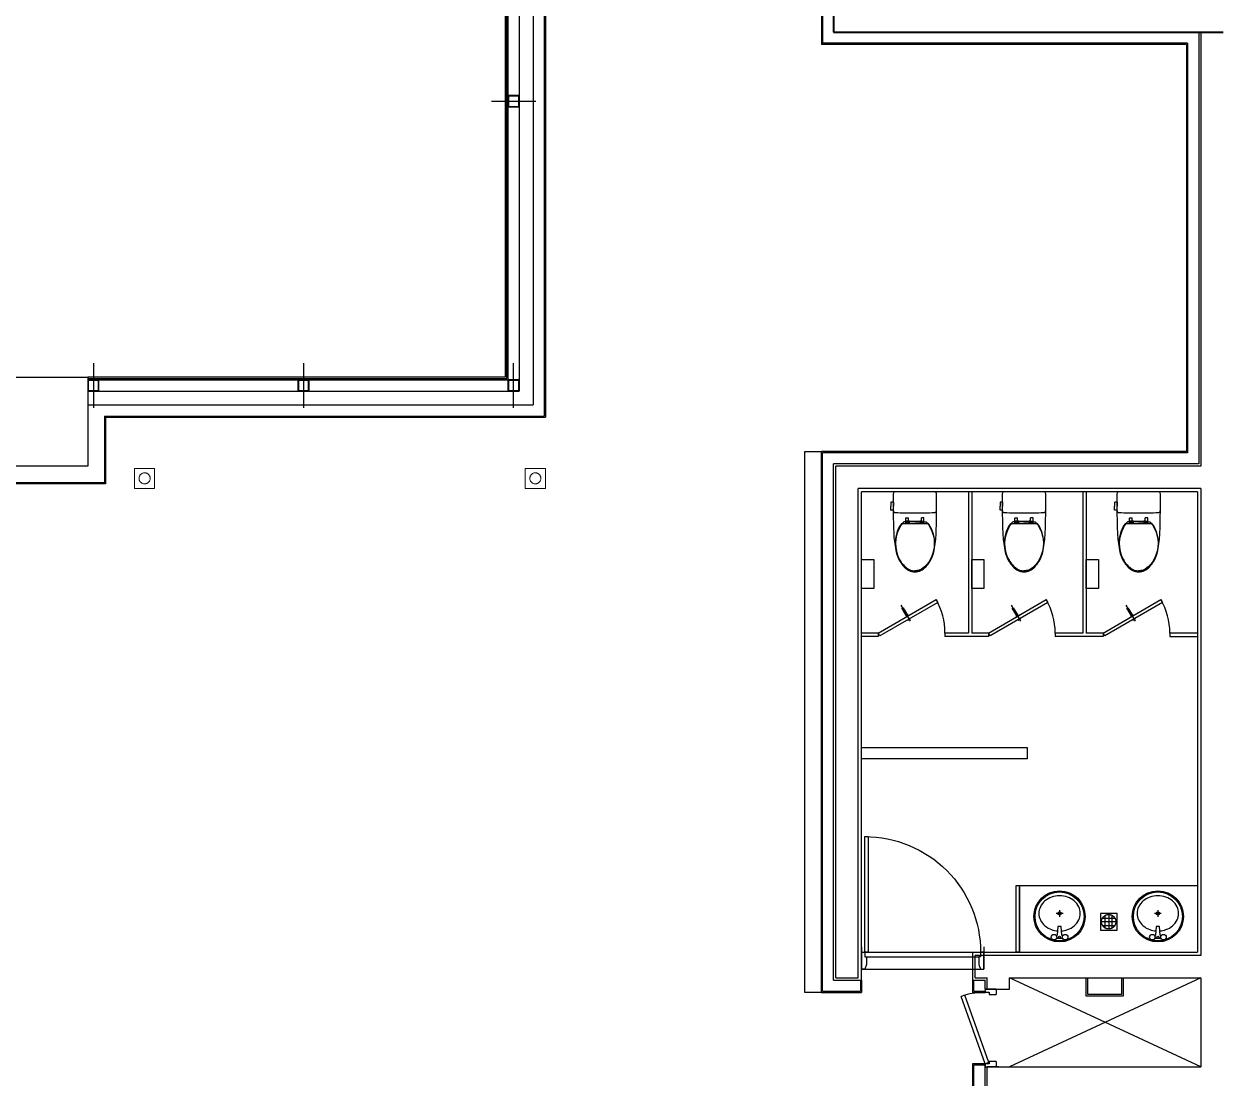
# Model space of a CAD drawing. Header units: millimetres. Extents: x 8456 to 190005487, y 619 to 455456909.
# Drawn here: x 211652 to 213307, y 157484 to 158943 of the extents above; entities that cross this region are included whole.
import ezdxf

# ---------------------------------------------------------------- set-up
doc = ezdxf.new("R2010")
doc.units = ezdxf.units.MM
doc.header["$LTSCALE"] = 400
doc.header["$MEASUREMENT"] = 0
for name, pattern in [('CEN', [62, 60, -1, 0, -1]), ('HIDDEN', [0.375, 0.25, -0.125]), ('XA-지하1층평면도$0$CEN', [62, 60, -1, 0, -1]), ('XA-지하1층평면도$0$CEN1', [3.5, 3, -0.25, 0, -0.25]), ('지하2층평면도$0$XR-평면도$0$HID', [2, 1.1, -0.9])]:
    doc.linetypes.add(name, pattern=pattern)
doc.layers.get('0').update_dxf_attribs({"linetype": 'CONTINUOUS'})
doc.layers.get('Defpoints').update_dxf_attribs({"color": 153, "linetype": 'CONTINUOUS'})
for name, color, linetype in [('CEN', 1, 'CEN'), ('COL', 2, 'CONTINUOUS'), ('FIN', 5, 'CONTINUOUS'), ('TOIL', 6, 'CONTINUOUS'), ('WAL', 3, 'CONTINUOUS'), ('WID', 4, 'CONTINUOUS'), ('WINDOW', 7, 'CONTINUOUS'), ('X-REF 평면도(가창리 실시설계)$0$FIX', 7, 'CONTINUOUS'), ('XA-지하1층평면도$0$CEN', 1, 'XA-지하1층평면도$0$CEN'), ('XA-지하1층평면도$0$ELE', 7, 'CONTINUOUS'), ('XREF-PLAN$0$A-FUR1_위생도기', 4, 'CONTINUOUS'), ('석고보드', 4, 'CONTINUOUS'), ('저온단열', 160, 'CONTINUOUS'), ('충돌방지대', 6, 'CONTINUOUS'), ('판넬', 4, 'CONTINUOUS')]:
    doc.layers.add(name, color=color, linetype=linetype)
for name, color, linetype, lineweight in [('XR-평면도$0$A-CONC-LIN1', 2, 'CONTINUOUS', 40), ('XR-평면도$0$A-DWXM-DOOR', 4, 'CONTINUOUS', 25), ('지하2층평면도$0$0FURN1', 8, '지하2층평면도$0$XR-평면도$0$HID', 18)]:
    doc.layers.add(name, color=color, linetype=linetype, lineweight=lineweight)

# ---------------------------------------------------------------- blocks, each defined once
blk = doc.blocks.new('A$C2DB436D3')
at = {"color": 8, "ltscale": 3}
for p, q in [((30416.8, 20544.3, 2515.7), (30425, 20549.1, 2515.7)), ((30634.6, 20544.3, 2515.7), (30642.8, 20549.1, 2515.7)), ((30861.2, 20544.3, 2515.7), (30869.4, 20549.1, 2515.7)), ((30422.2, 20539.8, 2515.7), (30426.3, 20542.1, 2515.7)), ((30640, 20539.8, 2515.7), (30644.1, 20542.1, 2515.7)), ((30866.6, 20539.8, 2515.7), (30870.7, 20542.1, 2515.7))]:
    blk.add_line(p, q, dxfattribs=at)
at = {"color": 8}
for p, q in [((30774.9, 19795.3, 2515.7), (30774.9, 19831.6, 2515.7)), ((30778.2, 19798.6, 2515.7), (30778.2, 19831.6, 2515.7)), ((30844.2, 19831.6, 2515.7), (30844.2, 19798.6, 2515.7)), ((30847.5, 19831.6, 2515.7), (30847.5, 19795.3, 2515.7)), ((30847.5, 19795.3, 2515.7), (30774.9, 19795.3, 2515.7)), ((30844.2, 19798.6, 2515.7), (30778.2, 19798.6, 2515.7))]:
    blk.add_line(p, q, dxfattribs=at)
at = {"layer": 'CEN', "color": 8, "elevation": 2515.7}
for points in [[(29599, 21565.2), (29687, 21565.2)], [(28812.5, 21047.1), (28812.5, 20959.1)], [(29227.8, 21047.1), (29227.8, 20959.1)], [(29643, 20959.1), (29643, 21047.1)]]:
    blk.add_lwpolyline(points, dxfattribs=at)
at = {"layer": 'COL', "color": 8}
for p, q in [((28625.5, 21019.6, 2515.7), (28801.5, 21019.6, 2515.7)), ((28801.5, 21019.6, 2515.7), (28801.5, 20843.6, 2515.7)), ((28801.5, 20843.6, 2515.7), (28625.5, 20843.6, 2515.7))]:
    blk.add_line(p, q, dxfattribs=at)
at = {"layer": 'Defpoints', "color": 8}
for p, q in [((30330.5, 19893.2, 2515.7), (30330.5, 19849.2, 2515.7)), ((30572.5, 19893.2, 2515.7), (30572.5, 19849.2, 2515.7))]:
    blk.add_line(p, q, dxfattribs=at)
at = {"layer": 'FIN', "color": 8}
for p, q in [((29632, 20992.1, 2515.7), (29632, 23769.6, 2515.7)), ((30975.1, 21679.6, 2515.7), (30975.1, 20870, 2515.7)), ((30997.1, 21701.6, 2515.7), (30997.1, 20848, 2515.7)), ((28801.5, 21014.1, 2515.7), (29654, 21014.1, 2515.7)), ((30997.1, 20848, 2515.7), (30275.5, 20848, 2515.7)), ((30275.5, 19827.2, 2515.7), (30275.5, 20848, 2515.7)), ((30330.5, 19827.2, 2515.7), (30330.5, 20793, 2515.7)), ((30994.9, 20793, 2515.7), (30330.5, 20793, 2515.7)), ((30994.9, 20793, 2515.7), (30994.9, 19882.2, 2515.7)), ((30550.5, 19882.2, 2515.7), (30994.9, 19882.2, 2515.7)), ((30550.5, 19827.2, 2515.7), (30550.5, 19882.2, 2515.7)), ((30275.5, 19827.2, 2515.7), (30330.5, 19827.2, 2515.7)), ((30550.5, 19827.2, 2515.7), (30574.7, 19827.2, 2515.7)), ((30574.7, 19809.6, 2515.7), (30574.7, 19827.2, 2515.7)), ((31001.5, 19831.6, 2515.7), (30623.1, 19655.6, 2515.7)), ((31001.5, 19655.6, 2515.7), (30623.1, 19831.6, 2515.7)), ((30574.7, 19809.6, 2515.7), (30579.1, 19809.6, 2515.7)), ((30574.7, 19528, 2515.7), (30574.7, 19662.2, 2515.7))]:
    blk.add_line(p, q, dxfattribs=at)
at = {"layer": 'TOIL', "color": 8, "linetype": 'HIDDEN'}
for p, q in [((30835.6, 19959.2, 2515.7), (30802.6, 19959.2, 2515.7)), ((30802.6, 19959.2, 2515.7), (30802.6, 19926.2, 2515.7)), ((30811.9, 19930.3, 2515.7), (30811.9, 19955, 2515.7)), ((30819.1, 19956.9, 2515.7), (30819.1, 19928.4, 2515.7)), ((30826.2, 19930.3, 2515.7), (30826.2, 19955, 2515.7)), ((30835.6, 19926.2, 2515.7), (30835.6, 19959.2, 2515.7)), ((30833.3, 19942.7, 2515.7), (30804.8, 19942.7, 2515.7)), ((30806.7, 19949.8, 2515.7), (30831.4, 19949.8, 2515.7)), ((30806.7, 19935.5, 2515.7), (30831.4, 19935.5, 2515.7)), ((30802.6, 19926.2, 2515.7), (30835.6, 19926.2, 2515.7))]:
    blk.add_line(p, q, dxfattribs=at)
blk.add_circle((30819.1, 19942.7, 2515.7), 14.2, dxfattribs=at)
at = {"layer": 'WAL', "color": 8}
for p, q in [((31001.5, 21701.6, 2515.7), (31001.5, 20843.6, 2515.7)), ((30279.9, 19831.6, 2515.7), (30279.9, 20843.6, 2515.7)), ((31001.5, 20843.6, 2515.7), (30279.9, 20843.6, 2515.7)), ((30323.9, 19831.6, 2515.7), (30323.9, 20799.6, 2515.7)), ((31001.5, 20799.6, 2515.7), (30323.9, 20799.6, 2515.7)), ((31001.5, 20799.6, 2515.7), (31001.5, 19875.6, 2515.7)), ((31001.5, 19875.6, 2515.7), (30554.9, 19875.6, 2515.7)), ((30554.9, 19831.6, 2515.7), (30554.9, 19875.6, 2515.7)), ((30279.9, 19831.6, 2515.7), (30323.9, 19831.6, 2515.7)), ((30554.9, 19831.6, 2515.7), (30579.1, 19831.6, 2515.7)), ((30579.1, 19809.6, 2515.7), (30579.1, 19831.6, 2515.7)), ((30623.1, 19809.6, 2515.7), (30623.1, 19831.6, 2515.7)), ((30623.1, 19831.6, 2515.7), (31001.5, 19831.6, 2515.7)), ((31001.5, 19831.6, 2515.7), (31001.5, 19655.6, 2515.7)), ((30579.1, 19809.6, 2515.7), (30623.1, 19809.6, 2515.7)), ((30579.1, 19655.6, 2515.7), (31001.5, 19655.6, 2515.7)), ((30601.1, 19655.6, 2515.7), (30579.1, 19655.6, 2515.7)), ((30579.1, 19523.6, 2515.7), (30579.1, 19655.6, 2515.7))]:
    blk.add_line(p, q, dxfattribs=at)
at = {"layer": 'WAL', "color": 8, "elevation": 2515.7}
for points in [[(29632, 21576.2), (29632, 21554.2), (29654, 21554.2), (29654, 21576.2)], [(29632.9, 21575.3), (29632.9, 21555), (29653.2, 21555), (29653.2, 21575.3)], [(28823.5, 21014.1), (28801.5, 21014.1), (28801.5, 20992.1), (28823.5, 20992.1)], [(28822.7, 21013.2), (28802.4, 21013.2), (28802.4, 20992.9), (28822.7, 20992.9)], [(29238.8, 21014.1), (29216.8, 21014.1), (29216.8, 20992.1), (29238.8, 20992.1)], [(29237.9, 21013.2), (29217.7, 21013.2), (29217.7, 20992.9), (29237.9, 20992.9)], [(29632, 20992.1), (29654, 20992.1), (29654, 21014.1), (29632, 21014.1)], [(29632.9, 20992.9), (29653.2, 20992.9), (29653.2, 21013.2), (29632.9, 21013.2)]]:
    blk.add_lwpolyline(points, close=True, dxfattribs=at)
at = {"layer": 'WID', "color": 8}
for p, q in [((30574.7, 19662, 2515.7), (30527.3, 19794.9, 2515.7)), ((30582, 19664.6, 2515.7), (30534.7, 19797.3, 2515.7)), ((30596.7, 19809.6, 2515.7), (30574.7, 19809.6, 2515.7)), ((30574.7, 19809.6, 2515.7), (30574.7, 19803.1, 2515.7)), ((30574.7, 19803.1, 2515.7), (30582.6, 19803.1, 2515.7)), ((30582.6, 19803.1, 2515.7), (30582.6, 19798.6, 2515.7)), ((30582.6, 19803.1, 2515.7), (30582.6, 19798.6, 2515.7)), ((30582.6, 19798.6, 2515.7), (30596.7, 19798.6, 2515.7)), ((30596.7, 19809.6, 2515.7), (30596.7, 19798.6, 2515.7)), ((30582, 19664.6, 2515.7), (30574.7, 19662, 2515.7)), ((30582.6, 19662, 2515.7), (30574.7, 19662, 2515.7)), ((30574.7, 19662, 2515.7), (30574.7, 19655.6, 2515.7)), ((30574.7, 19655.6, 2515.7), (30596.7, 19655.6, 2515.7)), ((30596.7, 19666.5, 2515.7), (30582.6, 19666.5, 2515.7)), ((30582.6, 19666.5, 2515.7), (30582.6, 19662, 2515.7)), ((30596.7, 19666.5, 2515.7), (30596.7, 19655.6, 2515.7))]:
    blk.add_line(p, q, dxfattribs=at)
blk.add_arc((30574.7, 19662, 2515.7), 141.1, 90, 106.5043, dxfattribs=at)
at = {"layer": 'WINDOW', "color": 8, "linetype": 'Continuous'}
for p, q in [((30541.7, 20793, 2515.7), (30541.7, 20513.6, 2515.7)), ((30548.3, 20793, 2515.7), (30548.3, 20513.6, 2515.7)), ((30768.3, 20793, 2515.7), (30768.3, 20513.6, 2515.7)), ((30774.9, 20793, 2515.7), (30774.9, 20513.6, 2515.7)), ((30994.9, 20793, 2515.7), (30994.9, 20513.6, 2515.7)), ((30363.5, 20513.6, 2515.7), (30330.5, 20513.6, 2515.7)), ((30363.5, 20507, 2515.7), (30330.5, 20507, 2515.7)), ((30363.5, 20513.6, 2515.7), (30363.5, 20507, 2515.7)), ((30541.7, 20513.6, 2515.7), (30495.5, 20513.6, 2515.7)), ((30495.5, 20513.6, 2515.7), (30495.5, 20507, 2515.7)), ((30581.3, 20507, 2515.7), (30495.5, 20507, 2515.7)), ((30581.3, 20513.6, 2515.7), (30548.3, 20513.6, 2515.7)), ((30581.3, 20513.6, 2515.7), (30581.3, 20507, 2515.7)), ((30768.3, 20513.6, 2515.7), (30713.3, 20513.6, 2515.7)), ((30713.3, 20513.6, 2515.7), (30713.3, 20507, 2515.7)), ((30807.9, 20507, 2515.7), (30713.3, 20507, 2515.7)), ((30807.9, 20513.6, 2515.7), (30774.9, 20513.6, 2515.7)), ((30807.9, 20513.6, 2515.7), (30807.9, 20507, 2515.7)), ((30994.9, 20513.6, 2515.7), (30939.9, 20513.6, 2515.7)), ((30939.9, 20513.6, 2515.7), (30939.9, 20507, 2515.7)), ((30939.9, 20507, 2515.7), (30994.9, 20507, 2515.7)), ((30330.5, 20287, 2515.7), (30658.3, 20287, 2515.7)), ((30330.5, 20265, 2515.7), (30330.5, 20287, 2515.7)), ((30658.3, 20287, 2515.7), (30658.3, 20265, 2515.7)), ((30658.3, 20265, 2515.7), (30330.5, 20265, 2515.7)), ((30636.3, 19882.2, 2515.7), (30636.3, 20014.2, 2515.7)), ((30636.3, 20014.2, 2515.7), (30642.9, 20014.2, 2515.7)), ((30642.9, 20014.2, 2515.7), (30642.9, 19882.2, 2515.7)), ((30642.9, 19882.2, 2515.7), (30636.3, 19882.2, 2515.7))]:
    blk.add_line(p, q, dxfattribs=at)
at = {"layer": 'WINDOW', "color": 8, "linetype": 'Continuous', "elevation": 2515.7}
for points in [[(30363.5, 20513.6), (30477.9, 20579.6), (30481.2, 20573.8), (30366.8, 20507.8)], [(30581.3, 20513.6), (30695.7, 20579.6), (30699, 20573.8), (30584.6, 20507.8)], [(30807.9, 20513.6), (30922.3, 20579.6), (30925.6, 20573.8), (30811.2, 20507.8)]]:
    blk.add_lwpolyline(points, close=True, dxfattribs=at)
at = {"layer": 'WINDOW', "color": 8, "linetype": 'Continuous'}
for centre in [(30363.5, 20513.6, 2515.7), (30581.3, 20513.6, 2515.7), (30807.9, 20513.6, 2515.7)]:
    blk.add_arc(centre, 132, 0, 30, dxfattribs=at)
at = {"layer": 'X-REF 평면도(가창리 실시설계)$0$FIX', "color": 8, "linetype": 'Continuous'}
for p, q in [((30642.9, 19882.2, 2515.7), (30642.9, 20014.2, 2515.7)), ((30642.9, 20014.2, 2515.7), (30994.9, 20014.2, 2515.7)), ((30994.9, 20014.2, 2515.7), (30994.9, 19882.2, 2515.7)), ((30728.8, 19959.2, 2515.7), (30715.1, 19959.2, 2515.7)), ((30722, 19965.8, 2515.7), (30722, 19952.2, 2515.7)), ((30923.1, 19959.2, 2515.7), (30909.5, 19959.2, 2515.7)), ((30916.3, 19965.8, 2515.7), (30916.3, 19952.2, 2515.7)), ((30718.9, 19933.1, 2515.7), (30717.3, 19916.3, 2515.7)), ((30725, 19933.1, 2515.7), (30718.9, 19933.1, 2515.7)), ((30726.6, 19916.3, 2515.7), (30725, 19933.1, 2515.7)), ((30913.2, 19933.1, 2515.7), (30911.6, 19916.3, 2515.7)), ((30919.4, 19933.1, 2515.7), (30913.2, 19933.1, 2515.7)), ((30920.9, 19916.3, 2515.7), (30919.4, 19933.1, 2515.7)), ((30716.2, 19915.3, 2515.7), (30715.5, 19915.3, 2515.7)), ((30728.4, 19909.2, 2515.7), (30715.5, 19909.2, 2515.7)), ((30728.4, 19915.3, 2515.7), (30727.7, 19915.3, 2515.7)), ((30910.5, 19915.3, 2515.7), (30909.8, 19915.3, 2515.7)), ((30922.7, 19909.2, 2515.7), (30909.8, 19909.2, 2515.7)), ((30922.7, 19915.3, 2515.7), (30922, 19915.3, 2515.7)), ((30642.9, 19882.2, 2515.7), (30994.9, 19882.2, 2515.7))]:
    blk.add_line(p, q, dxfattribs=at)
for centre, radius in [((30722, 19953.2, 2515.7), 50.6), ((30722, 19953.2, 2515.7), 48.4), ((30916.3, 19953.2, 2515.7), 50.6), ((30916.3, 19953.2, 2515.7), 48.4), ((30722, 19959.2, 2515.7), 3.3), ((30916.3, 19959.2, 2515.7), 3.3), ((30711, 19912.2, 2515.7), 5.5), ((30722, 19912.2, 2515.7), 1.76), ((30733, 19912.2, 2515.7), 5.5), ((30905.3, 19912.2, 2515.7), 5.5), ((30916.3, 19912.2, 2515.7), 1.76), ((30927.3, 19912.2, 2515.7), 5.5)]:
    blk.add_circle(centre, radius, dxfattribs=at)
for centre, radius, start, end in [((30716.2, 19956.6, 2515.7), 35.7, 130.3466, 154.0053), ((30719.7, 19952.4, 2515.7), 41.2, 109.3849, 130.3466), ((30722, 19945.9, 2515.7), 48.1, 90, 109.3849), ((30722, 19945.9, 2515.7), 48.1, 70.6151, 90), ((30724.3, 19952.4, 2515.7), 41.2, 49.6534, 70.6151), ((30727.8, 19956.6, 2515.7), 35.7, 25.9947, 49.6534), ((30910.5, 19956.6, 2515.7), 35.7, 130.3466, 154.0053), ((30914, 19952.4, 2515.7), 41.2, 109.3849, 130.3466), ((30916.3, 19945.9, 2515.7), 48.1, 90, 109.3849), ((30916.3, 19945.9, 2515.7), 48.1, 70.6151, 90), ((30918.6, 19952.4, 2515.7), 41.2, 49.6534, 70.6151), ((30922.1, 19956.6, 2515.7), 35.7, 25.9947, 49.6534), ((30710.7, 19959.2, 2515.7), 29.7, 154.0053, 180), ((30710.7, 19959.2, 2515.7), 29.7, 180, 205.9947), ((30733.2, 19959.2, 2515.7), 29.7, 360, 25.9947), ((30733.2, 19959.2, 2515.7), 29.7, 334.0053, 0), ((30905, 19959.2, 2515.7), 29.7, 154.0053, 180), ((30905, 19959.2, 2515.7), 29.7, 180, 205.9947), ((30927.5, 19959.2, 2515.7), 29.7, 360, 25.9947), ((30927.5, 19959.2, 2515.7), 29.7, 334.0053, 0), ((30716.2, 19961.9, 2515.7), 35.7, 205.9947, 229.6534), ((30719.7, 19966, 2515.7), 41.2, 229.6534, 250.6151), ((30724.3, 19966, 2515.7), 41.2, 289.3849, 310.3466), ((30727.8, 19961.9, 2515.7), 35.7, 310.3466, 334.0053), ((30910.5, 19961.9, 2515.7), 35.7, 205.9947, 229.6534), ((30914, 19966, 2515.7), 41.2, 229.6534, 250.6151), ((30918.6, 19966, 2515.7), 41.2, 289.3849, 310.3466), ((30922.1, 19961.9, 2515.7), 35.7, 310.3466, 334.0053), ((30722, 19972.5, 2515.7), 48.1, 250.6151, 265.3623), ((30716.2, 19916.4, 2515.7), 1.1, 270, 354.6091), ((30722, 19972.5, 2515.7), 48.1, 274.6377, 289.3849), ((30727.7, 19916.4, 2515.7), 1.1, 185.3909, 270), ((30916.3, 19972.5, 2515.7), 48.1, 250.6151, 265.3623), ((30910.5, 19916.4, 2515.7), 1.1, 270, 354.6091), ((30916.3, 19972.5, 2515.7), 48.1, 274.6377, 289.3849), ((30922, 19916.4, 2515.7), 1.1, 185.3909, 270)]:
    blk.add_arc(centre, radius, start, end, dxfattribs=at)
at = {"layer": 'XA-지하1층평면도$0$CEN', "color": 8, "linetype": 'XA-지하1층평면도$0$CEN1'}
for p, q in [((30408.3, 20568.5, 2515.7), (30426.7, 20536.7, 2515.7)), ((30626.1, 20568.5, 2515.7), (30644.5, 20536.7, 2515.7)), ((30852.7, 20568.5, 2515.7), (30871.1, 20536.7, 2515.7))]:
    blk.add_line(p, q, dxfattribs=at)
at = {"layer": 'XA-지하1층평면도$0$ELE', "color": 8}
for p, q in [((30410.5, 20561.8, 2515.7), (30413, 20563.3, 2515.7)), ((30410.5, 20561.8, 2515.7), (30411.5, 20559.9, 2515.7)), ((30411.5, 20559.9, 2515.7), (30414.1, 20561.4, 2515.7)), ((30411.8, 20560.1, 2515.7), (30412.5, 20559, 2515.7)), ((30412.2, 20558.8, 2515.7), (30414.8, 20560.3, 2515.7)), ((30412.2, 20558.8, 2515.7), (30419.5, 20546.1, 2515.7)), ((30413, 20563.3, 2515.7), (30414.1, 20561.4, 2515.7)), ((30413.8, 20561.2, 2515.7), (30414.5, 20560.1, 2515.7)), ((30414.8, 20560.3, 2515.7), (30422.1, 20547.6, 2515.7)), ((30416.7, 20544.5, 2515.7), (30424.9, 20549.3, 2515.7)), ((30416.7, 20544.5, 2515.7), (30416.8, 20544.3, 2515.7)), ((30424.9, 20549.3, 2515.7), (30425, 20549.1, 2515.7)), ((30628.3, 20561.8, 2515.7), (30630.8, 20563.3, 2515.7)), ((30628.3, 20561.8, 2515.7), (30629.3, 20559.9, 2515.7)), ((30629.3, 20559.9, 2515.7), (30631.9, 20561.4, 2515.7)), ((30629.6, 20560.1, 2515.7), (30630.3, 20559, 2515.7)), ((30630, 20558.8, 2515.7), (30632.6, 20560.3, 2515.7)), ((30630, 20558.8, 2515.7), (30637.3, 20546.1, 2515.7)), ((30630.8, 20563.3, 2515.7), (30631.9, 20561.4, 2515.7)), ((30631.6, 20561.2, 2515.7), (30632.3, 20560.1, 2515.7)), ((30632.6, 20560.3, 2515.7), (30639.9, 20547.6, 2515.7)), ((30634.5, 20544.5, 2515.7), (30642.7, 20549.3, 2515.7)), ((30634.5, 20544.5, 2515.7), (30634.6, 20544.3, 2515.7)), ((30642.7, 20549.3, 2515.7), (30642.8, 20549.1, 2515.7)), ((30854.9, 20561.8, 2515.7), (30857.4, 20563.3, 2515.7)), ((30854.9, 20561.8, 2515.7), (30855.9, 20559.9, 2515.7)), ((30855.9, 20559.9, 2515.7), (30858.5, 20561.4, 2515.7)), ((30856.2, 20560.1, 2515.7), (30856.9, 20559, 2515.7)), ((30856.6, 20558.8, 2515.7), (30859.2, 20560.3, 2515.7)), ((30856.6, 20558.8, 2515.7), (30863.9, 20546.1, 2515.7)), ((30857.4, 20563.3, 2515.7), (30858.5, 20561.4, 2515.7)), ((30858.2, 20561.2, 2515.7), (30858.9, 20560.1, 2515.7)), ((30859.2, 20560.3, 2515.7), (30866.5, 20547.6, 2515.7)), ((30861.1, 20544.5, 2515.7), (30869.3, 20549.3, 2515.7)), ((30861.1, 20544.5, 2515.7), (30861.2, 20544.3, 2515.7)), ((30869.3, 20549.3, 2515.7), (30869.4, 20549.1, 2515.7)), ((30422.4, 20539.3, 2515.7), (30422.2, 20539.8, 2515.7)), ((30426.5, 20541.7, 2515.7), (30422.4, 20539.3, 2515.7)), ((30422.4, 20539.3, 2515.7), (30423, 20539.1, 2515.7)), ((30426.4, 20541.1, 2515.7), (30423, 20539.1, 2515.7)), ((30426.5, 20541.7, 2515.7), (30426.3, 20542.1, 2515.7)), ((30426.5, 20541.7, 2515.7), (30426.4, 20541.1, 2515.7)), ((30640.2, 20539.3, 2515.7), (30640, 20539.8, 2515.7)), ((30644.3, 20541.7, 2515.7), (30640.2, 20539.3, 2515.7)), ((30640.2, 20539.3, 2515.7), (30640.8, 20539.1, 2515.7)), ((30644.2, 20541.1, 2515.7), (30640.8, 20539.1, 2515.7)), ((30644.3, 20541.7, 2515.7), (30644.1, 20542.1, 2515.7)), ((30644.3, 20541.7, 2515.7), (30644.2, 20541.1, 2515.7)), ((30866.8, 20539.3, 2515.7), (30866.6, 20539.8, 2515.7)), ((30870.9, 20541.7, 2515.7), (30866.8, 20539.3, 2515.7)), ((30866.8, 20539.3, 2515.7), (30867.4, 20539.1, 2515.7)), ((30870.8, 20541.1, 2515.7), (30867.4, 20539.1, 2515.7)), ((30870.9, 20541.7, 2515.7), (30870.7, 20542.1, 2515.7)), ((30870.9, 20541.7, 2515.7), (30870.8, 20541.1, 2515.7))]:
    blk.add_line(p, q, dxfattribs=at)
at = {"layer": 'XR-평면도$0$A-CONC-LIN1', "color": 8}
for p, q in [((30275.5, 22251.6, 2515.7), (30275.5, 21701.6, 2515.7)), ((30275.5, 21701.6, 2515.7), (31045.5, 21701.6, 2515.7))]:
    blk.add_line(p, q, dxfattribs=at)
at = {"layer": 'XR-평면도$0$A-DWXM-DOOR', "color": 8}
for p, q in [((30330.5, 19882.2, 2515.7), (30572.5, 19882.2, 2515.7)), ((30340.4, 19873.4, 2515.7), (30562.6, 19873.4, 2515.7)), ((30330.5, 19849.2, 2515.7), (30572.5, 19849.2, 2515.7))]:
    blk.add_line(p, q, dxfattribs=at)
at = {"layer": 'XR-평면도$0$A-DWXM-DOOR', "color": 8, "elevation": 2515.7}
blk.add_lwpolyline([(30337.1, 19882.2), (30337.1, 20111, -0.414214), (30565.9, 19882.2, -1)], format="xyb", dxfattribs=at)
for points in [[(30337.1, 20111), (30343.7, 20111), (30343.7, 19882.2), (30337.1, 19882.2)], [(30330.5, 19882.2), (30337.1, 19882.2), (30337.1, 19873.4), (30340.4, 19873.4), (30340.4, 19858), (30337.1, 19849.2), (30330.5, 19849.2)], [(30572.5, 19882.2), (30565.9, 19882.2), (30565.9, 19873.4), (30562.6, 19873.4), (30562.6, 19858), (30565.9, 19849.2), (30572.5, 19849.2)]]:
    blk.add_lwpolyline(points, close=True, dxfattribs=at)
at = {"layer": 'XREF-PLAN$0$A-FUR1_위생도기', "color": 8}
for p, q in [((30388.7, 20772.1, 2515.7), (30388.7, 20764.4, 2515.7)), ((30388.7, 20756.7, 2515.7), (30388.7, 20764.4, 2515.7)), ((30393.5, 20772.5, 2515.7), (30389.2, 20772.5, 2515.7)), ((30393.9, 20772.1, 2515.7), (30393.9, 20764.4, 2515.7)), ((30393.9, 20756.7, 2515.7), (30393.9, 20764.4, 2515.7)), ((30604.3, 20772.1, 2515.7), (30604.3, 20764.4, 2515.7)), ((30604.3, 20756.7, 2515.7), (30604.3, 20764.4, 2515.7)), ((30609.1, 20772.5, 2515.7), (30604.8, 20772.5, 2515.7)), ((30609.5, 20772.1, 2515.7), (30609.5, 20764.4, 2515.7)), ((30609.5, 20756.7, 2515.7), (30609.5, 20764.4, 2515.7)), ((30830.9, 20772.1, 2515.7), (30830.9, 20764.4, 2515.7)), ((30830.9, 20756.7, 2515.7), (30830.9, 20764.4, 2515.7)), ((30835.7, 20772.5, 2515.7), (30831.4, 20772.5, 2515.7)), ((30836.1, 20772.1, 2515.7), (30836.1, 20764.4, 2515.7)), ((30836.1, 20756.7, 2515.7), (30836.1, 20764.4, 2515.7)), ((30393.5, 20756.2, 2515.7), (30389.2, 20756.2, 2515.7)), ((30418.3, 20731.3, 2515.7), (30418.3, 20740.9, 2515.7)), ((30423.2, 20734.9, 2515.7), (30418.3, 20734.9, 2515.7)), ((30418.6, 20741.3, 2515.7), (30423.2, 20741.3, 2515.7)), ((30422.3, 20731, 2515.7), (30422.3, 20734.9, 2515.7)), ((30423.2, 20734.9, 2515.7), (30423.2, 20741.3, 2515.7)), ((30453.7, 20741.3, 2515.7), (30449.1, 20741.3, 2515.7)), ((30449.1, 20734.9, 2515.7), (30449.1, 20741.3, 2515.7)), ((30449.1, 20734.9, 2515.7), (30454, 20734.9, 2515.7)), ((30449.9, 20731, 2515.7), (30449.9, 20734.9, 2515.7)), ((30454, 20731.3, 2515.7), (30454, 20740.9, 2515.7)), ((30609.1, 20756.2, 2515.7), (30604.8, 20756.2, 2515.7)), ((30633.9, 20731.3, 2515.7), (30633.9, 20740.9, 2515.7)), ((30638.8, 20734.9, 2515.7), (30633.9, 20734.9, 2515.7)), ((30634.2, 20741.3, 2515.7), (30638.8, 20741.3, 2515.7)), ((30637.9, 20731, 2515.7), (30637.9, 20734.9, 2515.7)), ((30638.8, 20734.9, 2515.7), (30638.8, 20741.3, 2515.7)), ((30669.3, 20741.3, 2515.7), (30664.7, 20741.3, 2515.7)), ((30664.7, 20734.9, 2515.7), (30664.7, 20741.3, 2515.7)), ((30664.7, 20734.9, 2515.7), (30669.6, 20734.9, 2515.7)), ((30665.5, 20731, 2515.7), (30665.5, 20734.9, 2515.7)), ((30669.6, 20731.3, 2515.7), (30669.6, 20740.9, 2515.7)), ((30835.7, 20756.2, 2515.7), (30831.4, 20756.2, 2515.7)), ((30860.5, 20731.3, 2515.7), (30860.5, 20740.9, 2515.7)), ((30865.4, 20734.9, 2515.7), (30860.5, 20734.9, 2515.7)), ((30860.8, 20741.3, 2515.7), (30865.4, 20741.3, 2515.7)), ((30864.5, 20731, 2515.7), (30864.5, 20734.9, 2515.7)), ((30865.4, 20734.9, 2515.7), (30865.4, 20741.3, 2515.7)), ((30895.9, 20741.3, 2515.7), (30891.3, 20741.3, 2515.7)), ((30891.3, 20734.9, 2515.7), (30891.3, 20741.3, 2515.7)), ((30891.3, 20734.9, 2515.7), (30896.2, 20734.9, 2515.7)), ((30892.1, 20731, 2515.7), (30892.1, 20734.9, 2515.7)), ((30896.2, 20731.3, 2515.7), (30896.2, 20740.9, 2515.7)), ((30422.3, 20731, 2515.7), (30418.6, 20731, 2515.7)), ((30449.9, 20731, 2515.7), (30453.7, 20731, 2515.7)), ((30637.9, 20731, 2515.7), (30634.2, 20731, 2515.7)), ((30665.5, 20731, 2515.7), (30669.3, 20731, 2515.7)), ((30864.5, 20731, 2515.7), (30860.8, 20731, 2515.7)), ((30892.1, 20731, 2515.7), (30895.9, 20731, 2515.7)), ((30330.5, 20658.8, 2515.7), (30354.7, 20658.8, 2515.7)), ((30330.5, 20601.6, 2515.7), (30330.5, 20658.8, 2515.7)), ((30354.7, 20658.8, 2515.7), (30354.7, 20601.6, 2515.7)), ((30548.3, 20658.8, 2515.7), (30572.5, 20658.8, 2515.7)), ((30548.3, 20601.6, 2515.7), (30548.3, 20658.8, 2515.7)), ((30572.5, 20658.8, 2515.7), (30572.5, 20601.6, 2515.7)), ((30774.9, 20658.8, 2515.7), (30799.1, 20658.8, 2515.7)), ((30774.9, 20601.6, 2515.7), (30774.9, 20658.8, 2515.7)), ((30799.1, 20658.8, 2515.7), (30799.1, 20601.6, 2515.7)), ((30354.7, 20601.6, 2515.7), (30330.5, 20601.6, 2515.7)), ((30572.5, 20601.6, 2515.7), (30548.3, 20601.6, 2515.7)), ((30799.1, 20601.6, 2515.7), (30774.9, 20601.6, 2515.7))]:
    blk.add_line(p, q, dxfattribs=at)
at = {"layer": 'XREF-PLAN$0$A-FUR1_위생도기', "color": 8, "elevation": 2515.7}
for points in [[(30436.1, 20634.6, 0.222612), (30457.4, 20644.5, 0.109473), (30472.8, 20674.3, 0.052704), (30477.8, 20706.6, 0.011965), (30479, 20759.2), (30479, 20788.6, 0.414214), (30474.7, 20793), (30436.1, 20793), (30397.6, 20793, 0.414214), (30393.2, 20788.6), (30393.2, 20759.2, 0.011965), (30394.5, 20706.6, 0.052704), (30399.5, 20674.3, 0.109473), (30414.9, 20644.5, 0.222612)], [(30651.7, 20634.6, 0.222612), (30673, 20644.5, 0.109473), (30688.4, 20674.3, 0.052704), (30693.4, 20706.6, 0.011965), (30694.6, 20759.2), (30694.6, 20788.6, 0.414214), (30690.3, 20793), (30651.7, 20793), (30613.2, 20793, 0.414214), (30608.8, 20788.6), (30608.8, 20759.2, 0.011965), (30610.1, 20706.6, 0.052704), (30615.1, 20674.3, 0.109473), (30630.5, 20644.5, 0.222612)], [(30878.3, 20634.6, 0.222612), (30899.6, 20644.5, 0.109473), (30915, 20674.3, 0.052704), (30920, 20706.6, 0.011965), (30921.2, 20759.2), (30921.2, 20788.6, 0.414214), (30916.9, 20793), (30878.3, 20793), (30839.8, 20793, 0.414214), (30835.4, 20788.6), (30835.4, 20759.2, 0.011965), (30836.7, 20706.6, 0.052704), (30841.7, 20674.3, 0.109473), (30857.1, 20644.5, 0.222612)]]:
    blk.add_lwpolyline(points, format="xyb", close=True, dxfattribs=at)
for points in [[(30393.2, 20756.2, 0.40365), (30397.5, 20751.8, 0.008371), (30436.1, 20751.2, 0.008371), (30474.8, 20751.8, 0.40365), (30479, 20756.2)], [(30436.1, 20733.4), (30414.5, 20733.4, 0.216692), (30413.5, 20733, 0.052584), (30406.1, 20722.4, 0.252135), (30405.2, 20659.8, 0.104272), (30419.7, 20642.3, 0.170202), (30436.1, 20636.5, 0.170202)], [(30436.1, 20733.4), (30457.8, 20733.4, -0.216692), (30458.8, 20733, -0.052584), (30466.2, 20722.4, -0.252135), (30467, 20659.8, -0.104272), (30452.6, 20642.3, -0.170202), (30436.1, 20636.5, -0.170202)], [(30608.8, 20756.2, 0.40365), (30613.1, 20751.8, 0.008371), (30651.7, 20751.2, 0.008371), (30690.4, 20751.8, 0.40365), (30694.6, 20756.2)], [(30651.7, 20733.4), (30630.1, 20733.4, 0.216692), (30629.1, 20733, 0.052584), (30621.7, 20722.4, 0.252135), (30620.8, 20659.8, 0.104272), (30635.3, 20642.3, 0.170202), (30651.7, 20636.5, 0.170202)], [(30651.7, 20733.4), (30673.4, 20733.4, -0.216692), (30674.4, 20733, -0.052584), (30681.8, 20722.4, -0.252135), (30682.6, 20659.8, -0.104272), (30668.2, 20642.3, -0.170202), (30651.7, 20636.5, -0.170202)], [(30835.4, 20756.2, 0.40365), (30839.7, 20751.8, 0.008371), (30878.3, 20751.2, 0.008371), (30917, 20751.8, 0.40365), (30921.2, 20756.2)], [(30878.3, 20733.4), (30856.7, 20733.4, 0.216692), (30855.7, 20733, 0.052584), (30848.3, 20722.4, 0.252135), (30847.4, 20659.8, 0.104272), (30861.9, 20642.3, 0.170202), (30878.3, 20636.5, 0.170202)], [(30878.3, 20733.4), (30900, 20733.4, -0.216692), (30901, 20733, -0.052584), (30908.4, 20722.4, -0.252135), (30909.2, 20659.8, -0.104272), (30894.8, 20642.3, -0.170202), (30878.3, 20636.5, -0.170202)], [(30410.6, 20729.4), (30409.8, 20729.4, 0.24567), (30408.7, 20728.8, 0.166022), (30397, 20687.8, 0.074693)], [(30397, 20687.8, 0.074693), (30401.5, 20665.4, 0.13054), (30417.7, 20642.2, 0.177444), (30436.1, 20635.4, 0.177444), (30454.6, 20642.2, 0.13054), (30470.8, 20665.4, 0.074693), (30475.3, 20687.8, 0.166022), (30463.6, 20728.8, 0.24567), (30462.5, 20729.4), (30461.7, 20729.4)], [(30461.7, 20729.4), (30436.1, 20729.4), (30410.6, 20729.4, 0.24567)], [(30626.2, 20729.4), (30625.4, 20729.4, 0.24567), (30624.3, 20728.8, 0.166022), (30612.6, 20687.8, 0.074693)], [(30612.6, 20687.8, 0.074693), (30617.1, 20665.4, 0.13054), (30633.3, 20642.2, 0.177444), (30651.7, 20635.4, 0.177444), (30670.2, 20642.2, 0.13054), (30686.4, 20665.4, 0.074693), (30690.9, 20687.8, 0.166022), (30679.2, 20728.8, 0.24567), (30678.1, 20729.4), (30677.3, 20729.4)], [(30677.3, 20729.4), (30651.7, 20729.4), (30626.2, 20729.4, 0.24567)], [(30852.8, 20729.4), (30852, 20729.4, 0.24567), (30850.9, 20728.8, 0.166022), (30839.2, 20687.8, 0.074693)], [(30839.2, 20687.8, 0.074693), (30843.7, 20665.4, 0.13054), (30859.9, 20642.2, 0.177444), (30878.3, 20635.4, 0.177444), (30896.8, 20642.2, 0.13054), (30913, 20665.4, 0.074693), (30917.5, 20687.8, 0.166022), (30905.8, 20728.8, 0.24567), (30904.7, 20729.4), (30903.9, 20729.4)], [(30903.9, 20729.4), (30878.3, 20729.4), (30852.8, 20729.4, 0.24567)]]:
    blk.add_lwpolyline(points, format="xyb", dxfattribs=at)
for points in [[(30425.7, 20729.4), (30425.7, 20734.6), (30422.4, 20734.6), (30422.4, 20729.4)], [(30425.8, 20733.4), (30425.8, 20734.6), (30446.5, 20734.6), (30446.5, 20733.4)], [(30449.8, 20729.4), (30449.8, 20734.6), (30446.5, 20734.6), (30446.5, 20729.4)], [(30641.3, 20729.4), (30641.3, 20734.6), (30638, 20734.6), (30638, 20729.4)], [(30641.4, 20733.4), (30641.4, 20734.6), (30662.1, 20734.6), (30662.1, 20733.4)], [(30665.4, 20729.4), (30665.4, 20734.6), (30662.1, 20734.6), (30662.1, 20729.4)], [(30867.9, 20729.4), (30867.9, 20734.6), (30864.6, 20734.6), (30864.6, 20729.4)], [(30868, 20733.4), (30868, 20734.6), (30888.7, 20734.6), (30888.7, 20733.4)], [(30892, 20729.4), (30892, 20734.6), (30888.7, 20734.6), (30888.7, 20729.4)]]:
    blk.add_lwpolyline(points, dxfattribs=at)
at = {"layer": 'XREF-PLAN$0$A-FUR1_위생도기', "color": 8}
for centre, radius, start, end in [((30389.2, 20772.1, 2515.7), 0.44, 90, 180), ((30389.2, 20756.7, 2515.7), 0.44, 180, 270), ((30393.5, 20772.1, 2515.7), 0.44, 0, 90), ((30393.5, 20756.7, 2515.7), 0.44, 270, 0), ((30604.8, 20772.1, 2515.7), 0.44, 90, 180), ((30604.8, 20756.7, 2515.7), 0.44, 180, 270), ((30609.1, 20772.1, 2515.7), 0.44, 0, 90), ((30609.1, 20756.7, 2515.7), 0.44, 270, 0), ((30831.4, 20772.1, 2515.7), 0.44, 90, 180), ((30831.4, 20756.7, 2515.7), 0.44, 180, 270), ((30835.7, 20772.1, 2515.7), 0.44, 0, 90), ((30835.7, 20756.7, 2515.7), 0.44, 270, 0), ((30418.6, 20740.9, 2515.7), 0.33, 90, 180), ((30453.7, 20740.9, 2515.7), 0.33, 0, 90), ((30634.2, 20740.9, 2515.7), 0.33, 90, 180), ((30669.3, 20740.9, 2515.7), 0.33, 0, 90), ((30860.8, 20740.9, 2515.7), 0.33, 90, 180), ((30895.9, 20740.9, 2515.7), 0.33, 0, 90), ((30418.6, 20731.3, 2515.7), 0.33, 180, 270), ((30453.7, 20731.3, 2515.7), 0.33, 270, 0), ((30634.2, 20731.3, 2515.7), 0.33, 180, 270), ((30669.3, 20731.3, 2515.7), 0.33, 270, 0), ((30860.8, 20731.3, 2515.7), 0.33, 180, 270), ((30895.9, 20731.3, 2515.7), 0.33, 270, 0)]:
    blk.add_arc(centre, radius, start, end, dxfattribs=at)
at = {"layer": '석고보드', "color": 8}
for p, q in [((29626.5, 23698.1, 2515.7), (29626.5, 21019.6, 2515.7)), ((29629.3, 21016.8, 2515.7), (29629.3, 23700.8, 2515.7)), ((29705.7, 23698.1, 2515.7), (29705.7, 20940.4, 2515.7)), ((30251.3, 22251.6, 2515.7), (30251.3, 21677.4, 2515.7)), ((30972.9, 21677.4, 2515.7), (30251.3, 21677.4, 2515.7)), ((30972.9, 21677.4, 2515.7), (30972.9, 20872.2, 2515.7)), ((29626.5, 21019.6, 2515.7), (28801.5, 21019.6, 2515.7)), ((28801.5, 21016.8, 2515.7), (29629.3, 21016.8, 2515.7)), ((28836.7, 20940.4, 2515.7), (29705.7, 20940.4, 2515.7)), ((28836.7, 20940.4, 2515.7), (28836.7, 20808.4, 2515.7)), ((30251.3, 19803, 2515.7), (30251.3, 20872.2, 2515.7)), ((30972.9, 20872.2, 2515.7), (30251.3, 20872.2, 2515.7)), ((28836.7, 20808.4, 2515.7), (28590.3, 20808.4, 2515.7)), ((30330.5, 19827.2, 2515.7), (30330.5, 19803, 2515.7)), ((30550.5, 19803, 2515.7), (30550.5, 19827.2, 2515.7)), ((30251.3, 19803, 2515.7), (30330.5, 19803, 2515.7)), ((30550.5, 19803, 2515.7), (30574.7, 19803, 2515.7)), ((30550.5, 19528, 2515.7), (30550.5, 19662.2, 2515.7)), ((30550.5, 19662.2, 2515.7), (30574.7, 19662.2, 2515.7))]:
    blk.add_line(p, q, dxfattribs=at)
at = {"layer": '저온단열', "color": 8}
for p, q in [((29703.5, 23700.3, 2515.7), (29703.5, 20942.6, 2515.7)), ((30253.5, 22249.4, 2515.7), (30253.5, 21679.6, 2515.7)), ((30975.1, 21679.6, 2515.7), (30253.5, 21679.6, 2515.7)), ((28834.5, 20942.6, 2515.7), (29703.5, 20942.6, 2515.7)), ((28834.5, 20942.6, 2515.7), (28834.5, 20810.6, 2515.7)), ((30253.5, 19805.2, 2515.7), (30253.5, 20870, 2515.7)), ((30975.1, 20870, 2515.7), (30253.5, 20870, 2515.7)), ((28834.5, 20810.6, 2515.7), (28592.5, 20810.6, 2515.7)), ((30328.3, 19827.2, 2515.7), (30328.3, 19805.2, 2515.7)), ((30552.7, 19805.2, 2515.7), (30552.7, 19827.2, 2515.7)), ((30253.5, 19805.2, 2515.7), (30328.3, 19805.2, 2515.7)), ((30552.7, 19805.2, 2515.7), (30574.7, 19805.2, 2515.7)), ((30552.7, 19528, 2515.7), (30552.7, 19660, 2515.7)), ((30552.7, 19660, 2515.7), (30574.7, 19660, 2515.7))]:
    blk.add_line(p, q, dxfattribs=at)
at = {"layer": '지하2층평면도$0$0FURN1', "color": 8}
for p, q in [((28893.9, 20839.2, 2515.7), (28933.5, 20839.2, 2515.7)), ((28893.9, 20799.6, 2515.7), (28893.9, 20839.2, 2515.7)), ((28933.5, 20839.2, 2515.7), (28933.5, 20799.6, 2515.7)), ((29666.1, 20839.2, 2515.7), (29705.7, 20839.2, 2515.7)), ((29666.1, 20799.6, 2515.7), (29666.1, 20839.2, 2515.7)), ((29705.7, 20839.2, 2515.7), (29705.7, 20799.6, 2515.7)), ((28933.5, 20799.6, 2515.7), (28893.9, 20799.6, 2515.7)), ((29705.7, 20799.6, 2515.7), (29666.1, 20799.6, 2515.7))]:
    blk.add_line(p, q, dxfattribs=at)
for centre in [(28913.7, 20819.4, 2515.7), (29685.9, 20819.4, 2515.7)]:
    blk.add_circle(centre, 11, dxfattribs=at)
at = {"layer": '충돌방지대', "color": 8}
for p, q in [((30218.3, 19803, 2515.7), (30218.3, 20872.2, 2515.7)), ((30218.3, 20872.2, 2515.7), (30251.3, 20872.2, 2515.7)), ((30251.3, 19803, 2515.7), (30218.3, 19803, 2515.7))]:
    blk.add_line(p, q, dxfattribs=at)
at = {"layer": '판넬', "color": 8}
for p, q in [((29654, 23780.6, 2515.7), (29654, 20992.1, 2515.7)), ((29681.5, 23780.6, 2515.7), (29681.5, 20964.6, 2515.7)), ((28801.5, 20992.1, 2515.7), (29654, 20992.1, 2515.7)), ((28801.5, 20964.6, 2515.7), (29681.5, 20964.6, 2515.7)), ((30534.7, 19797.3, 2515.7), (30527.3, 19794.9, 2515.7))]:
    blk.add_line(p, q, dxfattribs=at)

msp = doc.modelspace()

# ---------------------------------------------------------------- block references
at = {"xscale": 0.7, "yscale": 0.7, "zscale": 0.7}
msp.add_blockref('A$C2DB436D3', (191579.1, 143740.2, -160.1), dxfattribs=at)

doc.saveas('drawing.dxf')
